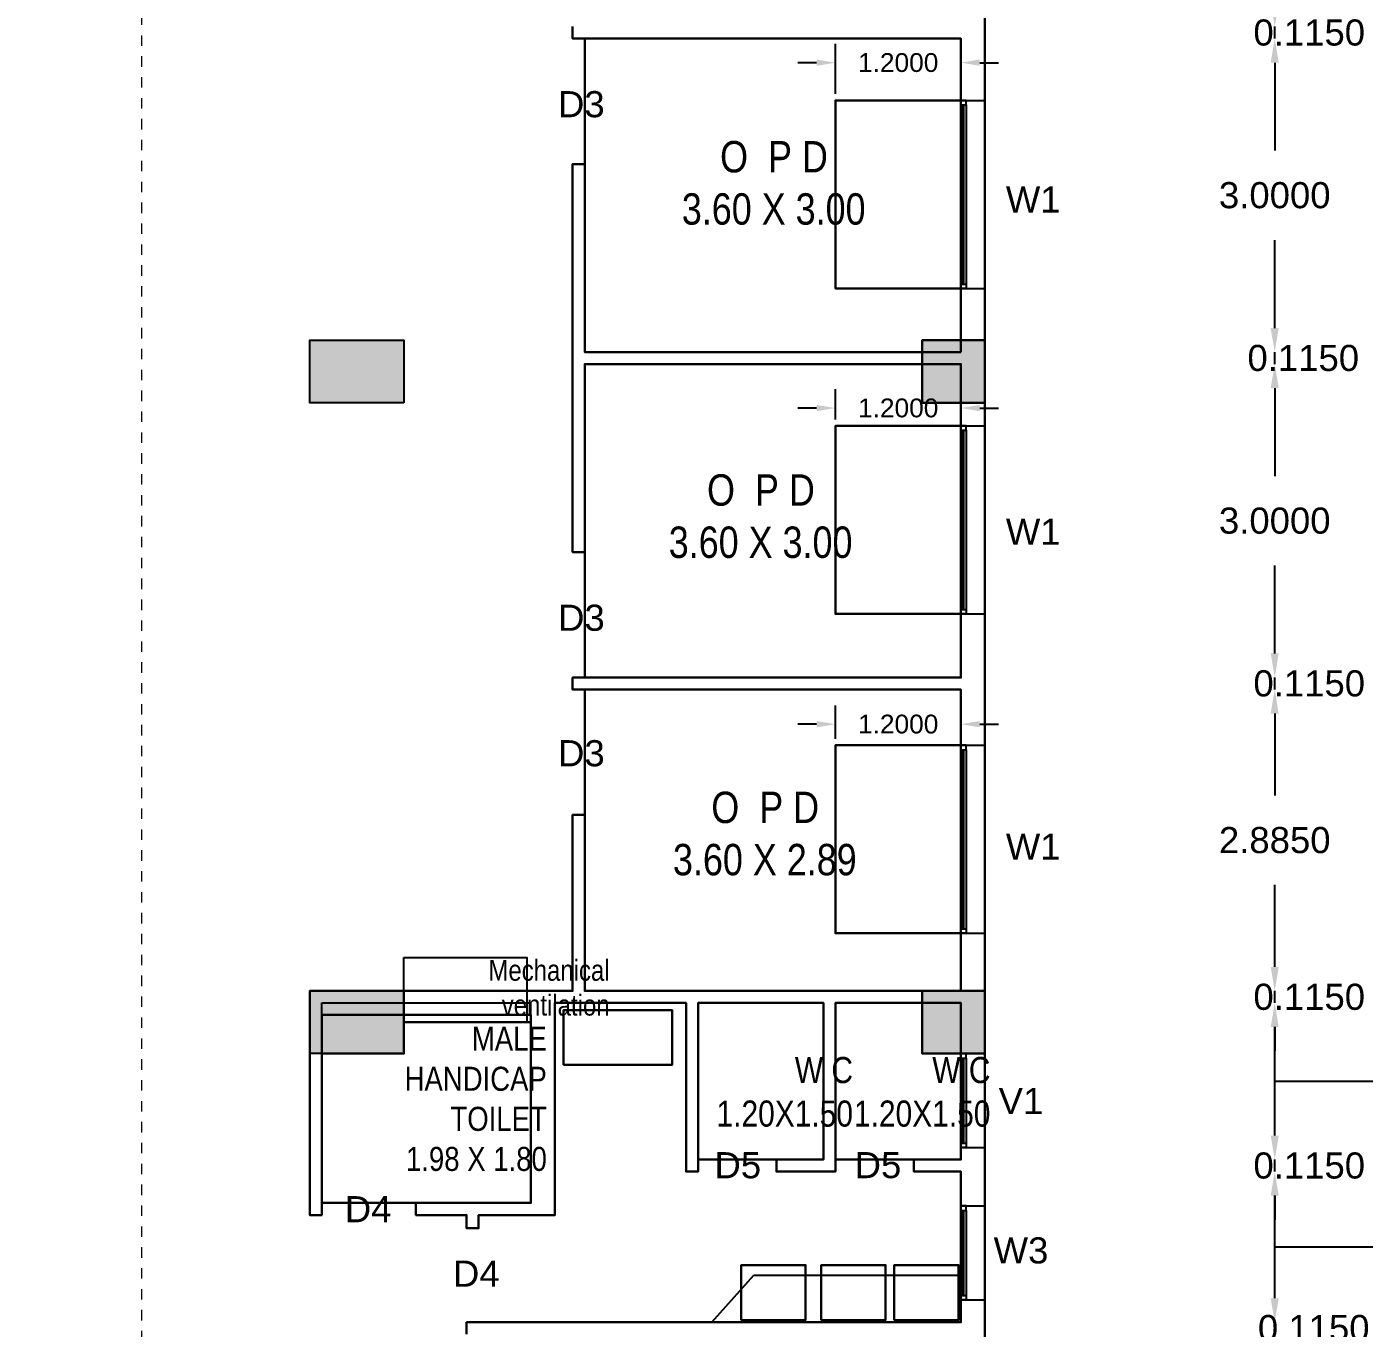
# Model space of a CAD drawing. Header units: metres. Extents: x -38 to 401, y 28 to 287.
# Drawn here: x 250.4 to 263.2, y 183.89 to 196.35 of the extents above; entities that cross this region are included whole.
import ezdxf

# ---------------------------------------------------------------- set-up
doc = ezdxf.new("R2010")
doc.units = ezdxf.units.M
doc.linetypes.add('CENTER', pattern=[2, 1.25, -0.25, 0.25, -0.25])
for name, color, linetype, lineweight in [('BLK_1_FLR_1_BLT_UP_AREA', 4, 'Continuous', 30), ('BLK_1_FLR_1_REGULAR_ROOM_12', 4, 'Continuous', 30), ('BLK_1_FLR_1_REGULAR_ROOM_13', 4, 'Continuous', 30), ('BLK_1_FLR_1_REGULAR_ROOM_14', 4, 'Continuous', 30), ('BLK_1_FLR_1_ROOM_12_LIGHT_VENTILATION_1', 7, 'Continuous', 30), ('BLK_1_FLR_1_ROOM_13_LIGHT_VENTILATION_1', 7, 'Continuous', 30), ('BLK_1_FLR_1_ROOM_14_LIGHT_VENTILATION_1', 7, 'Continuous', 30), ('BLK_1_FLR_1_URINAL', 4, 'Continuous', 30), ('BLK_1_FLR_1_WATER_CLOSET', 4, 'Continuous', 30), ('BLK_1_LVL_1_BLDG_FOOT_PRINT', 4, 'Continuous', 30), ('UCOLUMN', 6, 'Continuous', 30)]:
    doc.layers.add(name, color=color, linetype=linetype, lineweight=lineweight)
for name, color, linetype in [('BLK_1_FLR_1_CARPET_AREA', 10, 'Continuous'), ('BLK_1_FLR_1_SP_WC', 140, 'Continuous'), ('UBEAM', 1, 'Continuous'), ('UHATCH', 8, 'Continuous')]:
    doc.layers.add(name, color=color, linetype=linetype)
doc.styles.get("Standard").update_dxf_attribs({"font": 'arial.ttf'})
doc.dimstyles.get("Standard").update_dxf_attribs({"dimtxt": 0.18, "dimasz": 0.18, "dimexe": 0.18, "dimexo": 0.0625, "dimgap": 0.09, "dimtad": 0, "dimtih": 1, "dimtoh": 1, "dimdec": 4, "dimzin": 0, "dimdsep": 46, "dimtxsty": 'Standard', "dimcen": 0.09, "dimadec": 0, "dimazin": 0, "dimtfac": 1, "dimtdec": 4, "dimtofl": 0, "dimtmove": 0, "dimatfit": 3, "dimfxl": 0, "dimtolj": 1, "dimtzin": 0, "dimarcsym": 0})

# ---------------------------------------------------------------- blocks, each defined once
blk = doc.blocks.new('900 X 900')
at = {"linetype": 'Continuous'}
h = blk.add_hatch(color=256, dxfattribs=at)
h.dxf.hatch_style = 1
h.paths.add_polyline_path([(0, 150), (900, 150), (900, 750), (0, 750)])
blk.add_lwpolyline([(0, 150), (900, 150), (900, 750), (0, 750)], close=True, dxfattribs=at)
blk = doc.blocks.new('600X600')
at = {"layer": 'UHATCH', "linetype": 'Continuous'}
h = blk.add_hatch(color=256, dxfattribs=at)
h.dxf.hatch_style = 1
h.paths.add_polyline_path([(600, 600), (0, 600), (0, 0), (600, 0)])
at = {"layer": 'UCOLUMN', "linetype": 'Continuous'}
blk.add_lwpolyline([(0, 0), (600, 0), (600, 600), (0, 600)], close=True, dxfattribs=at)
blk = doc.blocks.new('750 x 750')
blk.add_blockref('600X600', (0, 75))
blk = doc.blocks.new('COLUMN LAYOUT')
at = {"layer": 'UBEAM', "color": 7, "linetype": 'Continuous', "xscale": -1}
for name, p in [('900 X 900', (-5335, 17940)), ('750 x 750', (225, 18015)), ('900 X 900', (-5335, 11710)), ('750 x 750', (225, 11785))]:
    blk.add_blockref(name, p, dxfattribs=at)
blk = doc.blocks.new('*D58')
at = {"color": 0, "lineweight": -2}
for p, q in [((263.962, 215.32), (263.962, 188.992)), ((263.962, 162.43), (263.962, 188.757))]:
    blk.add_line(p, q, dxfattribs=at)
at = {"color": 0}
for points in [[(263.924, 215.32), (264.001, 215.32), (263.962, 215.55)], [(263.924, 162.43), (264.001, 162.43), (263.962, 162.2)]]:
    blk.add_solid(points, dxfattribs=at)
at = {"layer": 'Defpoints', "color": 0}
for p in [(262.436, 215.55), (260.936, 162.2), (263.962, 162.2)]:
    blk.add_point(p, dxfattribs=at)
at = {"color": 0, "lineweight": 25, "insert": (263.962, 188.875), "char_height": 0.23, "attachment_point": 5}
blk.add_mtext('\\A1;53.35', dxfattribs=at)
blk = doc.blocks.new('*D634')
at = {"color": 0, "lineweight": -2}
for p, q in [((262.343, 184.178), (262.343, 184.408)), ((262.343, 183.833), (262.343, 183.948)), ((262.343, 183.603), (262.343, 183.373))]:
    blk.add_line(p, q, dxfattribs=at)
at = {"color": 0}
for points in [[(262.304, 184.178), (262.381, 184.178), (262.343, 183.948)], [(262.304, 183.603), (262.381, 183.603), (262.343, 183.833)]]:
    blk.add_solid(points, dxfattribs=at)
at = {"layer": 'Defpoints', "color": 0}
for p in [(259.34, 183.948), (262.343, 183.948), (259.34, 183.833)]:
    blk.add_point(p, dxfattribs=at)
at = {"color": 0, "lineweight": 25, "insert": (262.716, 183.891), "char_height": 0.25, "attachment_point": 5}
blk.add_mtext('\\A1;0.1150', dxfattribs=at)
blk = doc.blocks.new('*D635')
at = {"color": 0, "lineweight": -2}
for p, q in [((262.343, 184.178), (262.343, 185.16)), ((262.343, 184.669), (263.183, 184.669)), ((263.183, 184.669), (263.783, 184.669))]:
    blk.add_line(p, q, dxfattribs=at)
at = {"color": 0}
for points in [[(262.304, 185.16), (262.381, 185.16), (262.343, 185.39)], [(262.304, 184.178), (262.381, 184.178), (262.343, 183.948)]]:
    blk.add_solid(points, dxfattribs=at)
at = {"layer": 'Defpoints', "color": 0}
for p in [(259.34, 185.39), (262.343, 185.39), (259.34, 183.948)]:
    blk.add_point(p, dxfattribs=at)
at = {"color": 0, "lineweight": 25, "insert": (264.591, 184.669), "char_height": 0.25, "attachment_point": 5}
blk.add_mtext('\\A1;1.4415', dxfattribs=at)
blk = doc.blocks.new('*D636')
at = {"color": 0, "lineweight": -2}
for p, q in [((262.343, 185.735), (262.343, 185.965)), ((262.343, 185.39), (262.343, 185.505)), ((262.343, 185.16), (262.343, 184.93))]:
    blk.add_line(p, q, dxfattribs=at)
at = {"color": 0}
for points in [[(262.304, 185.735), (262.381, 185.735), (262.343, 185.505)], [(262.304, 185.16), (262.381, 185.16), (262.343, 185.39)]]:
    blk.add_solid(points, dxfattribs=at)
at = {"layer": 'Defpoints', "color": 0}
for p in [(259.34, 185.505), (262.343, 185.505), (259.34, 185.39)]:
    blk.add_point(p, dxfattribs=at)
at = {"color": 0, "lineweight": 25, "insert": (262.673, 185.447), "char_height": 0.25, "attachment_point": 5}
blk.add_mtext('\\A1;0.1150', dxfattribs=at)
blk = doc.blocks.new('*D637')
at = {"color": 0, "lineweight": -2}
for p, q in [((262.343, 185.735), (262.343, 186.775)), ((262.343, 186.255), (263.183, 186.255)), ((263.183, 186.255), (263.783, 186.255))]:
    blk.add_line(p, q, dxfattribs=at)
at = {"color": 0}
for points in [[(262.304, 186.775), (262.381, 186.775), (262.343, 187.005)], [(262.304, 185.735), (262.381, 185.735), (262.343, 185.505)]]:
    blk.add_solid(points, dxfattribs=at)
at = {"layer": 'Defpoints', "color": 0}
for p in [(259.34, 187.005), (262.343, 187.005), (259.34, 185.505)]:
    blk.add_point(p, dxfattribs=at)
at = {"color": 0, "lineweight": 25, "insert": (264.59, 186.255), "char_height": 0.25, "attachment_point": 5}
blk.add_mtext('\\A1;1.5000', dxfattribs=at)
blk = doc.blocks.new('*D638')
at = {"color": 0, "lineweight": -2}
for p, q in [((262.343, 187.35), (262.343, 187.58)), ((262.343, 187.005), (262.343, 187.12)), ((262.343, 186.775), (262.343, 186.545))]:
    blk.add_line(p, q, dxfattribs=at)
at = {"color": 0}
for points in [[(262.304, 187.35), (262.381, 187.35), (262.343, 187.12)], [(262.304, 186.775), (262.381, 186.775), (262.343, 187.005)]]:
    blk.add_solid(points, dxfattribs=at)
at = {"layer": 'Defpoints', "color": 0}
for p in [(259.34, 187.12), (262.343, 187.12), (259.34, 187.005)]:
    blk.add_point(p, dxfattribs=at)
at = {"color": 0, "lineweight": 25, "insert": (262.673, 187.062), "char_height": 0.25, "attachment_point": 5}
blk.add_mtext('\\A1;0.1150', dxfattribs=at)
blk = doc.blocks.new('*D639')
at = {"color": 0, "lineweight": -2}
for p, q in [((262.343, 189.775), (262.343, 188.99)), ((262.343, 187.35), (262.343, 188.135))]:
    blk.add_line(p, q, dxfattribs=at)
at = {"color": 0}
for points in [[(262.304, 189.775), (262.381, 189.775), (262.343, 190.005)], [(262.304, 187.35), (262.381, 187.35), (262.343, 187.12)]]:
    blk.add_solid(points, dxfattribs=at)
at = {"layer": 'Defpoints', "color": 0}
for p in [(259.34, 190.005), (262.343, 190.005), (259.34, 187.12)]:
    blk.add_point(p, dxfattribs=at)
at = {"color": 0, "lineweight": 25, "insert": (262.343, 188.562), "char_height": 0.25, "attachment_point": 5}
blk.add_mtext('\\A1;2.8850', dxfattribs=at)
blk = doc.blocks.new('*D640')
at = {"color": 0, "lineweight": -2}
for p, q in [((262.343, 190.35), (262.343, 190.58)), ((262.343, 190.005), (262.343, 190.12)), ((262.343, 189.775), (262.343, 189.545))]:
    blk.add_line(p, q, dxfattribs=at)
at = {"color": 0}
for points in [[(262.304, 190.35), (262.381, 190.35), (262.343, 190.12)], [(262.304, 189.775), (262.381, 189.775), (262.343, 190.005)]]:
    blk.add_solid(points, dxfattribs=at)
at = {"layer": 'Defpoints', "color": 0}
for p in [(259.34, 190.12), (262.343, 190.12), (259.34, 190.005)]:
    blk.add_point(p, dxfattribs=at)
at = {"color": 0, "lineweight": 25, "insert": (262.673, 190.062), "char_height": 0.25, "attachment_point": 5}
blk.add_mtext('\\A1;0.1150', dxfattribs=at)
blk = doc.blocks.new('*D641')
at = {"color": 0, "lineweight": -2}
for p, q in [((262.343, 192.89), (262.343, 192.048)), ((262.343, 190.35), (262.343, 191.192))]:
    blk.add_line(p, q, dxfattribs=at)
at = {"color": 0}
for points in [[(262.304, 192.89), (262.381, 192.89), (262.343, 193.12)], [(262.304, 190.35), (262.381, 190.35), (262.343, 190.12)]]:
    blk.add_solid(points, dxfattribs=at)
at = {"layer": 'Defpoints', "color": 0}
for p in [(259.34, 193.12), (262.343, 193.12), (259.34, 190.12)]:
    blk.add_point(p, dxfattribs=at)
at = {"color": 0, "lineweight": 25, "insert": (262.343, 191.62), "char_height": 0.25, "attachment_point": 5}
blk.add_mtext('\\A1;3.0000', dxfattribs=at)
blk = doc.blocks.new('*D642')
at = {"color": 0, "lineweight": -2}
for p, q in [((262.343, 193.465), (262.343, 193.695)), ((262.343, 193.12), (262.343, 193.235)), ((262.343, 192.89), (262.343, 192.66))]:
    blk.add_line(p, q, dxfattribs=at)
at = {"color": 0}
for points in [[(262.304, 193.465), (262.381, 193.465), (262.343, 193.235)], [(262.304, 192.89), (262.381, 192.89), (262.343, 193.12)]]:
    blk.add_solid(points, dxfattribs=at)
at = {"layer": 'Defpoints', "color": 0}
for p in [(259.34, 193.235), (259.34, 193.12), (262.343, 193.235)]:
    blk.add_point(p, dxfattribs=at)
at = {"color": 0, "lineweight": 25, "insert": (262.616, 193.177), "char_height": 0.25, "attachment_point": 5}
blk.add_mtext('\\A1;0.1150', dxfattribs=at)
blk = doc.blocks.new('*D643')
at = {"color": 0, "lineweight": -2}
for p, q in [((262.343, 196.005), (262.343, 195.163)), ((262.343, 193.465), (262.343, 194.307))]:
    blk.add_line(p, q, dxfattribs=at)
at = {"color": 0}
for points in [[(262.304, 196.005), (262.381, 196.005), (262.343, 196.235)], [(262.304, 193.465), (262.381, 193.465), (262.343, 193.235)]]:
    blk.add_solid(points, dxfattribs=at)
at = {"layer": 'Defpoints', "color": 0}
for p in [(259.34, 196.235), (262.343, 196.235), (259.34, 193.235)]:
    blk.add_point(p, dxfattribs=at)
at = {"color": 0, "lineweight": 25, "insert": (262.343, 194.735), "char_height": 0.25, "attachment_point": 5}
blk.add_mtext('\\A1;3.0000', dxfattribs=at)
blk = doc.blocks.new('*D644')
at = {"color": 0, "lineweight": -2}
for p, q in [((262.343, 196.58), (262.343, 196.81)), ((262.343, 196.235), (262.343, 196.35)), ((262.343, 196.005), (262.343, 195.775))]:
    blk.add_line(p, q, dxfattribs=at)
at = {"color": 0}
for points in [[(262.304, 196.58), (262.381, 196.58), (262.343, 196.35)], [(262.304, 196.005), (262.381, 196.005), (262.343, 196.235)]]:
    blk.add_solid(points, dxfattribs=at)
at = {"layer": 'Defpoints', "color": 0}
for p in [(259.34, 196.35), (262.343, 196.35), (259.34, 196.235)]:
    blk.add_point(p, dxfattribs=at)
at = {"color": 0, "lineweight": 25, "insert": (262.673, 196.292), "char_height": 0.25, "attachment_point": 5}
blk.add_mtext('\\A1;0.1150', dxfattribs=at)
blk = doc.blocks.new('*D732')
at = {"layer": 'BLK_1_FLR_1_ROOM_14_LIGHT_VENTILATION_1', "color": 0, "lineweight": -2}
for p, q in [((258.14, 189.534), (258.14, 189.853)), ((259.34, 189.534), (259.34, 189.853)), ((257.96, 189.673), (257.78, 189.673)), ((259.52, 189.673), (259.7, 189.673))]:
    blk.add_line(p, q, dxfattribs=at)
at = {"layer": 'BLK_1_FLR_1_ROOM_14_LIGHT_VENTILATION_1', "color": 0}
for points in [[(257.96, 189.703), (257.96, 189.643), (258.14, 189.673)], [(259.52, 189.703), (259.52, 189.643), (259.34, 189.673)]]:
    blk.add_solid(points, dxfattribs=at)
at = {"layer": 'Defpoints', "color": 0}
for p in [(259.34, 189.673), (258.14, 189.471), (259.34, 189.471)]:
    blk.add_point(p, dxfattribs=at)
at = {"layer": 'BLK_1_FLR_1_ROOM_14_LIGHT_VENTILATION_1', "color": 0, "lineweight": 30, "insert": (258.74, 189.673), "char_height": 0.18, "attachment_point": 5}
blk.add_mtext('\\A1;1.2000', dxfattribs=at)
blk = doc.blocks.new('*D733')
at = {"layer": 'BLK_1_FLR_1_ROOM_13_LIGHT_VENTILATION_1', "color": 0, "lineweight": -2}
for p, q in [((258.14, 192.591), (258.14, 192.879)), ((259.34, 192.591), (259.34, 192.879)), ((257.96, 192.699), (257.78, 192.699)), ((259.52, 192.699), (259.7, 192.699))]:
    blk.add_line(p, q, dxfattribs=at)
at = {"layer": 'BLK_1_FLR_1_ROOM_13_LIGHT_VENTILATION_1', "color": 0}
for points in [[(257.96, 192.729), (257.96, 192.669), (258.14, 192.699)], [(259.52, 192.729), (259.52, 192.669), (259.34, 192.699)]]:
    blk.add_solid(points, dxfattribs=at)
at = {"layer": 'Defpoints', "color": 0}
for p in [(259.34, 192.699), (258.14, 192.529), (259.34, 192.529)]:
    blk.add_point(p, dxfattribs=at)
at = {"layer": 'BLK_1_FLR_1_ROOM_13_LIGHT_VENTILATION_1', "color": 0, "lineweight": 30, "insert": (258.74, 192.699), "char_height": 0.18, "attachment_point": 5}
blk.add_mtext('\\A1;1.2000', dxfattribs=at)
blk = doc.blocks.new('*D734')
at = {"layer": 'BLK_1_FLR_1_ROOM_12_LIGHT_VENTILATION_1', "color": 0, "lineweight": -2}
for p, q in [((258.14, 195.706), (258.14, 196.185)), ((259.34, 195.706), (259.34, 196.185)), ((257.96, 196.005), (257.78, 196.005)), ((259.52, 196.005), (259.7, 196.005))]:
    blk.add_line(p, q, dxfattribs=at)
at = {"layer": 'BLK_1_FLR_1_ROOM_12_LIGHT_VENTILATION_1', "color": 0}
for points in [[(257.96, 196.035), (257.96, 195.975), (258.14, 196.005)], [(259.52, 196.035), (259.52, 195.975), (259.34, 196.005)]]:
    blk.add_solid(points, dxfattribs=at)
at = {"layer": 'Defpoints', "color": 0}
for p in [(259.34, 196.005), (258.14, 195.644), (259.34, 195.644)]:
    blk.add_point(p, dxfattribs=at)
at = {"layer": 'BLK_1_FLR_1_ROOM_12_LIGHT_VENTILATION_1', "color": 0, "lineweight": 30, "insert": (258.74, 196.005), "char_height": 0.18, "attachment_point": 5}
blk.add_mtext('\\A1;1.2000', dxfattribs=at)

msp = doc.modelspace()

# ---------------------------------------------------------------- linework, layer by layer
at = {"linetype": 'CENTER', "lineweight": 20, "ltscale": 0.05}
msp.add_line((251.50103, 217.26594), (251.50103, 160.05121), dxfattribs=at)
at = {"color": 7, "lineweight": 25}
for p, q in [((259.57025, 195.64379), (259.57025, 196.95879)), ((255.6253, 196.34979), (255.6253, 196.23479)), ((255.6253, 196.23479), (259.34025, 196.23479)), ((259.34025, 196.23479), (259.34025, 195.64379)), ((259.34025, 195.64379), (259.57025, 195.64379)), ((259.34026, 193.85984), (259.34025, 195.6012)), ((259.36081, 193.88638), (259.3608, 195.6012)), ((259.36933, 193.88638), (259.36932, 195.6012)), ((259.39136, 195.6012), (259.39136, 193.85984)), ((259.57025, 193.84379), (259.57025, 195.64379)), ((255.7403, 195.03479), (255.6253, 195.03479)), ((255.6253, 195.03479), (255.6253, 191.31979)), ((255.7403, 193.23479), (255.7403, 195.03479)), ((259.34025, 193.84379), (259.34025, 193.23479)), ((259.34025, 193.84379), (259.57025, 193.84379)), ((259.57025, 192.52879), (259.57025, 193.84379)), ((259.34025, 193.23479), (255.7403, 193.23479)), ((255.7403, 191.31979), (255.7403, 193.11979)), ((255.7403, 193.11979), (259.34025, 193.11979)), ((259.34025, 193.11979), (259.34025, 192.52879)), ((259.34025, 192.52879), (259.57025, 192.52879)), ((259.34026, 190.74484), (259.34025, 192.4862)), ((259.36081, 190.77138), (259.3608, 192.4862)), ((259.36933, 190.77138), (259.36932, 192.4862)), ((259.39136, 192.4862), (259.39136, 190.74484)), ((259.57025, 190.72879), (259.57025, 192.52879)), ((255.6253, 191.31979), (255.7403, 191.31979)), ((259.34025, 190.72879), (259.34025, 190.11979)), ((259.34025, 190.72879), (259.57025, 190.72879)), ((259.57025, 189.47129), (259.57025, 190.72879)), ((259.34025, 190.11979), (255.6253, 190.11979)), ((255.6253, 190.11979), (255.6253, 190.00479)), ((255.6253, 190.00479), (259.34025, 190.00479)), ((259.34025, 190.00479), (259.34025, 189.47129)), ((259.34025, 187.68734), (259.34024, 189.4287)), ((259.34025, 189.47129), (259.57025, 189.47129)), ((259.3608, 187.71388), (259.36079, 189.4287)), ((259.36932, 187.71388), (259.36931, 189.4287)), ((259.39135, 189.4287), (259.39136, 187.68734)), ((259.57024, 187.67129), (259.57024, 189.47129)), ((255.7403, 188.80479), (255.6253, 188.80479)), ((255.6253, 188.80479), (255.6253, 187.11979)), ((255.7403, 187.11979), (255.7403, 188.80479)), ((259.34025, 187.67129), (259.34025, 187.11979)), ((259.34025, 187.67129), (259.57025, 187.67129)), ((259.57025, 186.51979), (259.57025, 187.67129)), ((255.6253, 187.11979), (253.11025, 187.11979)), ((253.11025, 187.11979), (253.11025, 184.97479)), ((259.34025, 187.11979), (255.7403, 187.11979)), ((253.22525, 184.97479), (253.22525, 187.00479)), ((253.22525, 187.00479), (255.22525, 187.00479)), ((255.22525, 185.08979), (255.22525, 187.00479)), ((255.45525, 187.00479), (256.71025, 187.00479)), ((255.45525, 184.97479), (255.45525, 187.00479)), ((256.71025, 187.00479), (256.71025, 185.38979)), ((256.82525, 185.38979), (256.82525, 187.00479)), ((256.82525, 187.00479), (258.02525, 187.00479)), ((258.02525, 187.00479), (258.02525, 185.50479)), ((258.14025, 185.38979), (258.14025, 187.00479)), ((258.14025, 187.00479), (259.34025, 187.00479)), ((259.34025, 187.00479), (259.34025, 186.51979)), ((259.34025, 186.51979), (259.57025, 186.51979)), ((259.34026, 185.63584), (259.34025, 186.4772)), ((259.36081, 185.66238), (259.3608, 186.4772)), ((259.36933, 185.66238), (259.36932, 186.4772)), ((259.39136, 186.4772), (259.39136, 185.63584)), ((259.57025, 185.61979), (259.57025, 186.51979)), ((259.34025, 185.73479), (259.34025, 185.50479)), ((259.34025, 185.61979), (259.57025, 185.61979)), ((259.57025, 185.06154), (259.57025, 185.61979)), ((258.02525, 185.50479), (257.57525, 185.50479)), ((257.57525, 185.50479), (257.57525, 185.38979)), ((259.34025, 185.50479), (258.89025, 185.50479)), ((258.89025, 185.50479), (258.89025, 185.38979)), ((256.71025, 185.38979), (256.82525, 185.38979)), ((257.57525, 185.38979), (258.14025, 185.38979)), ((258.89025, 185.38979), (259.34025, 185.38979)), ((259.34025, 185.38979), (259.34025, 185.06154)), ((255.22525, 185.08979), (254.12525, 185.08979)), ((254.12525, 185.08979), (254.12525, 184.97479)), ((259.34025, 185.06154), (259.57025, 185.06154)), ((259.57025, 184.16154), (259.57025, 185.06154)), ((253.11025, 184.97479), (253.22525, 184.97479)), ((254.12525, 184.97479), (254.61025, 184.97479)), ((254.61025, 184.84829), (254.61025, 184.97479)), ((254.72525, 184.97479), (255.45525, 184.97479)), ((254.72525, 184.84829), (254.72525, 184.97479)), ((259.34026, 184.17759), (259.34025, 185.01895)), ((259.36081, 184.20413), (259.3608, 185.01895)), ((259.36933, 184.20413), (259.36932, 185.01895)), ((259.39136, 185.01895), (259.39136, 184.17759)), ((254.61025, 184.84829), (254.72525, 184.84829)), ((257.35927, 184.39829), (259.33862, 184.39829)), ((259.34025, 184.16154), (259.34025, 183.94829)), ((259.34025, 184.16154), (259.57025, 184.16154)), ((259.57025, 183.54004), (259.57025, 184.16154)), ((254.61025, 183.94829), (259.34025, 183.94829)), ((254.61025, 183.83329), (254.61025, 183.94829))]:
    msp.add_line(p, q, dxfattribs=at)
for points in [[(259.34025, 195.6012), (259.39136, 195.6012), (259.39136, 195.64379), (259.34025, 195.64379)], [(259.34026, 193.88638), (259.39136, 193.88638), (259.39136, 193.84379), (259.34026, 193.84379)], [(259.34025, 192.4862), (259.39136, 192.4862), (259.39136, 192.52879), (259.34025, 192.52879)], [(259.34026, 190.77138), (259.39136, 190.77138), (259.39136, 190.72879), (259.34026, 190.72879)], [(259.34024, 189.4287), (259.39135, 189.4287), (259.39135, 189.47129), (259.34024, 189.47129)], [(259.34025, 187.71388), (259.39136, 187.71388), (259.39136, 187.67129), (259.34025, 187.67129)], [(254.00853, 187.44005), (255.18796, 187.44005), (255.18796, 186.81863), (254.00853, 186.81863)], [(259.34025, 186.4772), (259.39136, 186.4772), (259.39136, 186.51979), (259.34025, 186.51979)], [(259.34026, 185.66238), (259.39136, 185.66238), (259.39136, 185.61979), (259.34026, 185.61979)], [(259.34025, 185.01895), (259.39136, 185.01895), (259.39136, 185.06154), (259.34025, 185.06154)], [(259.34026, 184.20413), (259.39136, 184.20413), (259.39136, 184.16154), (259.34026, 184.16154)]]:
    msp.add_lwpolyline(points, close=True, dxfattribs=at)
msp.add_lwpolyline([(256.95594, 183.94829), (257.35927, 184.39829)], dxfattribs=at)
at = {"layer": 'BLK_1_FLR_1_BLT_UP_AREA', "color": 12, "lineweight": 30}
msp.add_lwpolyline([(238.02025, 162.19968), (238.02025, 215.54979), (261.07025, 215.54979), (261.07025, 205.57979), (259.57025, 205.57979), (259.57025, 162.19968)], close=True, dxfattribs=at)
at = {"layer": 'BLK_1_FLR_1_CARPET_AREA', "color": 15, "linetype": 'Continuous', "lineweight": 30}
msp.add_lwpolyline([(255.6253, 196.34979), (255.6253, 196.23479), (259.34025, 196.23479), (259.34025, 193.34979), (258.97025, 193.34979), (258.97025, 193.23479), (255.7403, 193.23479), (255.7403, 195.03479), (255.6253, 195.03479), (255.6253, 191.31979), (255.7403, 191.31979), (255.7403, 193.11979), (258.97025, 193.11979), (258.97025, 192.74979), (259.34025, 192.74979), (259.34025, 190.11979), (255.6253, 190.11979), (255.6253, 190.00479), (259.34025, 190.00479), (259.34025, 187.11979), (255.7403, 187.11979), (255.7403, 188.80479), (255.6253, 188.80479), (255.6253, 187.11979), (253.11025, 187.11979), (253.11025, 184.97479), (253.22525, 184.97479), (253.22525, 186.51979), (254.01025, 186.51979), (254.01025, 186.81979), (255.22525, 186.81979), (255.22525, 185.08979), (254.12525, 185.08979), (254.12525, 184.97479), (254.61025, 184.97479), (254.61025, 184.84829), (254.72525, 184.84829), (254.72525, 184.97479), (255.45525, 184.97479), (255.45525, 187.00479), (256.71025, 187.00479), (256.71025, 185.38979), (256.82525, 185.38979), (256.82525, 187.00479), (258.02525, 187.00479), (258.02525, 185.50479), (257.57525, 185.50479), (257.57525, 185.38979), (258.14025, 185.38979), (258.14025, 187.00479), (258.97025, 187.00479), (258.97025, 186.51979), (259.34025, 186.51979), (259.34025, 185.50479), (258.89025, 185.50479), (258.89025, 185.38979), (259.34025, 185.38979), (259.34025, 183.94829), (254.61025, 183.94829), (254.61025, 183.83329)], dxfattribs=at)
at = {"layer": 'BLK_1_FLR_1_REGULAR_ROOM_12', "color": 2, "lineweight": 30}
msp.add_lwpolyline([(259.34025, 193.23479), (255.7403, 193.23479), (255.7403, 196.23479), (259.34025, 196.23479)], close=True, dxfattribs=at)
at = {"layer": 'BLK_1_FLR_1_REGULAR_ROOM_13', "color": 2, "lineweight": 30}
msp.add_lwpolyline([(259.34025, 190.11979), (255.7403, 190.11979), (255.7403, 193.11979), (259.34025, 193.11979)], close=True, dxfattribs=at)
at = {"layer": 'BLK_1_FLR_1_REGULAR_ROOM_14', "color": 2, "lineweight": 30}
msp.add_lwpolyline([(259.34025, 187.11979), (255.7403, 187.11979), (255.7403, 190.00479), (259.34025, 190.00479)], close=True, dxfattribs=at)
at = {"layer": 'BLK_1_FLR_1_ROOM_12_LIGHT_VENTILATION_1', "color": 2, "lineweight": 30}
msp.add_lwpolyline([(259.34026, 195.64379), (259.34026, 193.84379), (258.14026, 193.84379), (258.14026, 195.64379)], close=True, dxfattribs=at)
at = {"layer": 'BLK_1_FLR_1_ROOM_13_LIGHT_VENTILATION_1', "color": 2, "lineweight": 30}
msp.add_lwpolyline([(259.34025, 192.52879), (259.34025, 190.72879), (258.14025, 190.72879), (258.14025, 192.52879)], close=True, dxfattribs=at)
at = {"layer": 'BLK_1_FLR_1_ROOM_14_LIGHT_VENTILATION_1', "color": 2, "lineweight": 30}
msp.add_lwpolyline([(259.34025, 189.47129), (259.34025, 187.67129), (258.14025, 187.67129), (258.14025, 189.47129)], close=True, dxfattribs=at)
at = {"layer": 'BLK_1_FLR_1_SP_WC', "color": 1, "lineweight": 30}
msp.add_lwpolyline([(255.22525, 186.88979), (253.22525, 186.88979), (253.22525, 185.08979), (255.22525, 185.08979)], close=True, dxfattribs=at)
at = {"layer": 'BLK_1_FLR_1_URINAL', "color": 235, "lineweight": 30}
for points in [[(255.53862, 186.41142), (256.57634, 186.41142), (256.57634, 186.93667), (255.53862, 186.93667)], [(257.23872, 183.96964), (257.85358, 183.96964), (257.85358, 184.49489), (257.23872, 184.49489)], [(258.00396, 183.96964), (258.61881, 183.96964), (258.61881, 184.49489), (258.00396, 184.49489)], [(258.70231, 183.96964), (259.31717, 183.96964), (259.31717, 184.49489), (258.70231, 184.49489)]]:
    msp.add_lwpolyline(points, close=True, dxfattribs=at)
at = {"layer": 'BLK_1_FLR_1_WATER_CLOSET', "color": 1, "lineweight": 30}
for points in [[(258.02525, 185.50479), (256.82525, 185.50479), (256.82525, 187.00479), (258.02525, 187.00479)], [(259.34025, 185.50479), (258.14051, 185.50479), (258.14051, 187.00479), (259.34025, 187.00479)]]:
    msp.add_lwpolyline(points, close=True, dxfattribs=at)
at = {"layer": 'BLK_1_LVL_1_BLDG_FOOT_PRINT', "color": 1}
msp.add_lwpolyline([(238.02023, 162.19979), (238.02023, 215.54979), (261.07023, 215.54979), (261.07023, 205.57979), (259.57023, 205.57979), (259.57023, 162.19979)], close=True, dxfattribs=at)

# ---------------------------------------------------------------- block references
at = {"color": 7, "lineweight": 25, "xscale": 0.001, "yscale": 0.001, "zscale": 0.001}
msp.add_blockref('COLUMN LAYOUT', (259.34525, 174.65979), dxfattribs=at)
msp.add_blockref('COLUMN LAYOUT', (259.34525, 174.65979), dxfattribs=at)

# ---------------------------------------------------------------- texts
at = {"color": 7, "lineweight": 25, "char_height": 0.25, "attachment_point": 1}
for s, insert in [('D3', (255.48513, 195.73271, -13428.15809)), ('W1', (259.77028, 194.82049)), ('W1', (259.77028, 191.64049)), ('D3', (255.48607, 190.81685, -13428.15809)), ('D3', (255.48568, 189.52007, -13428.15809)), ('W1', (259.77028, 188.62649)), ('V1', (259.70128, 186.19107)), ('D5', (256.98228, 185.57649)), ('D5', (258.32328, 185.57749)), ('D4', (253.44528, 185.15549)), ('W3', (259.65328, 184.76107)), ('D4', (254.48028, 184.53849))]:
    msp.add_mtext_dynamic_manual_height_columns(s, width=331.5310086, gutter_width=1000, heights=[0], dxfattribs=dict(at, insert=insert))
at = {"color": 7, "lineweight": 25}
for s, insert, char_height, width, attachment_point in [('{\\fArial Narrow|b0|i0|c0|p34;\\W7.79581;    \\W1;O  P D \\P\\W9.11711;   \\W1;3.60 X 3.00}', (254.05628, 194.45049), 0.3, 6.9552799, 7), ('{\\fArial Narrow|b0|i0|c0|p34;\\W7.79581;    \\W1;O  P D \\P\\W9.11711;   \\W1;3.60 X 3.00}', (253.93128, 191.26049), 0.3, 6.9552799, 7), ('{\\fArial Narrow|b0|i0|c0|p34;\\W7.79581;    \\W1;O  P D \\P\\W9.11461;   \\W1;3.60 X 2.89}', (253.97228, 188.22249), 0.3, 6.9552799, 7), ('{\\fArial Narrow|b0|i0|c0|p34;Mechanical\\Pventilation}', (255.97857, 186.8809), 0.2, 2.774038, 9), ('{\\fArial Narrow|b0|i0|c0|p34;MALE HANDICAP TOILET\\P1.98 X 1.80}', (255.37825, 185.39363), 0.23, 1.8424125, 9), ('{\\fArial Narrow|b0|i0|c0|p34;W C\\P1.20X1.50}', (258.30766, 185.81726), 0.25, 1.8424125, 9), ('{\\fArial Narrow|b0|i0|c0|p34;W C\\P1.20X1.50}', (259.62266, 185.81726), 0.25, 1.8424125, 9)]:
    msp.add_mtext(s, dxfattribs=dict(at, insert=insert, char_height=char_height, width=width, attachment_point=attachment_point))

# ---------------------------------------------------------------- dimensions: what is measured, and where the dimension line sits
dim = msp.add_linear_dim(base=(263.96222, 162.19979), p1=(262.43587, 215.54979), p2=(260.93587, 162.19979), angle=90, text='53.35', dimstyle='Standard', override={"dimscale": 1, "dimtxt": 0.23, "dimasz": 0.23, "dimgap": 0, "dimse1": 1, "dimse2": 1, "dimtmove": 1}, dxfattribs=at)
dim.commit()
dim.dimension.update_dxf_attribs({"geometry": '*D58', "text_midpoint": (263.96222, 188.87479)})
at = {"lineweight": 25}
for base, p1, p2, picture, middle in [((262.34265, 196.34979), (259.34025, 196.23479), (259.34025, 196.34979), '*D644', (262.67271, 196.29229)), ((262.34265, 193.23479), (259.34025, 193.11979), (259.34025, 193.23479), '*D642', (262.61567, 193.17729)), ((262.34265, 190.11979), (259.34025, 190.00479), (259.34025, 190.11979), '*D640', (262.67271, 190.06229)), ((262.34265, 187.11979), (259.34025, 187.00479), (259.34025, 187.11979), '*D638', (262.67271, 187.06229)), ((262.34265, 185.50479), (259.34025, 185.38979), (259.34025, 185.50479), '*D636', (262.67271, 185.44729)), ((262.34265, 183.94829), (259.34025, 183.83329), (259.34025, 183.94829), '*D634', (262.71571, 183.89079))]:
    dim = msp.add_linear_dim(base=base, p1=p1, p2=p2, angle=90, dimstyle='Standard', override={"dimscale": 1, "dimtxt": 0.25, "dimasz": 0.23, "dimgap": 0.3, "dimpost": '\\X', "dimse1": 1, "dimse2": 1, "dimtmove": 1, "dimfxl": 25.4}, dxfattribs=at)
    dim.commit()
    dim.dimension.update_dxf_attribs({"geometry": picture, "text_midpoint": middle, "dimtype": 128})
for base, p1, p2, picture, middle in [((262.34265, 196.23479), (259.34025, 193.23479), (259.34025, 196.23479), '*D643', (262.34265, 194.73479)), ((262.34265, 193.11979), (259.34025, 190.11979), (259.34025, 193.11979), '*D641', (262.34265, 191.61979)), ((262.34265, 190.00479), (259.34025, 187.11979), (259.34025, 190.00479), '*D639', (262.34265, 188.56229)), ((262.34265, 187.00479), (259.34025, 185.50479), (259.34025, 187.00479), '*D637', (264.08322, 186.25479)), ((262.34265, 185.38979), (259.34025, 183.94829), (259.34025, 185.38979), '*D635', (264.08322, 184.66904))]:
    dim = msp.add_linear_dim(base=base, p1=p1, p2=p2, angle=90, dimstyle='Standard', override={"dimscale": 1, "dimtxt": 0.25, "dimasz": 0.23, "dimgap": 0.3, "dimpost": '\\X', "dimse1": 1, "dimse2": 1, "dimtmove": 1, "dimfxl": 25.4}, dxfattribs=at)
    dim.commit()
    dim.dimension.update_dxf_attribs({"geometry": picture, "text_midpoint": middle})
at = {"layer": 'BLK_1_FLR_1_ROOM_12_LIGHT_VENTILATION_1', "color": 232, "lineweight": 30}
dim = msp.add_linear_dim(base=(259.34026, 196.00545), p1=(258.14026, 195.64379), p2=(259.34026, 195.64379), dimstyle='Standard', dxfattribs=at)
dim.commit()
dim.dimension.update_dxf_attribs({"geometry": '*D734', "text_midpoint": (258.74026, 196.00545)})
at = {"layer": 'BLK_1_FLR_1_ROOM_13_LIGHT_VENTILATION_1', "color": 232, "lineweight": 30}
dim = msp.add_linear_dim(base=(259.34025, 192.69946), p1=(258.14025, 192.52879), p2=(259.34025, 192.52879), dimstyle='Standard', dxfattribs=at)
dim.commit()
dim.dimension.update_dxf_attribs({"geometry": '*D733', "text_midpoint": (258.74025, 192.69946)})
at = {"layer": 'BLK_1_FLR_1_ROOM_14_LIGHT_VENTILATION_1', "color": 232, "lineweight": 30}
dim = msp.add_linear_dim(base=(259.34025, 189.67267), p1=(258.14025, 189.47129), p2=(259.34025, 189.47129), dimstyle='Standard', dxfattribs=at)
dim.commit()
dim.dimension.update_dxf_attribs({"geometry": '*D732', "text_midpoint": (258.74025, 189.67267)})

doc.saveas('drawing.dxf')
